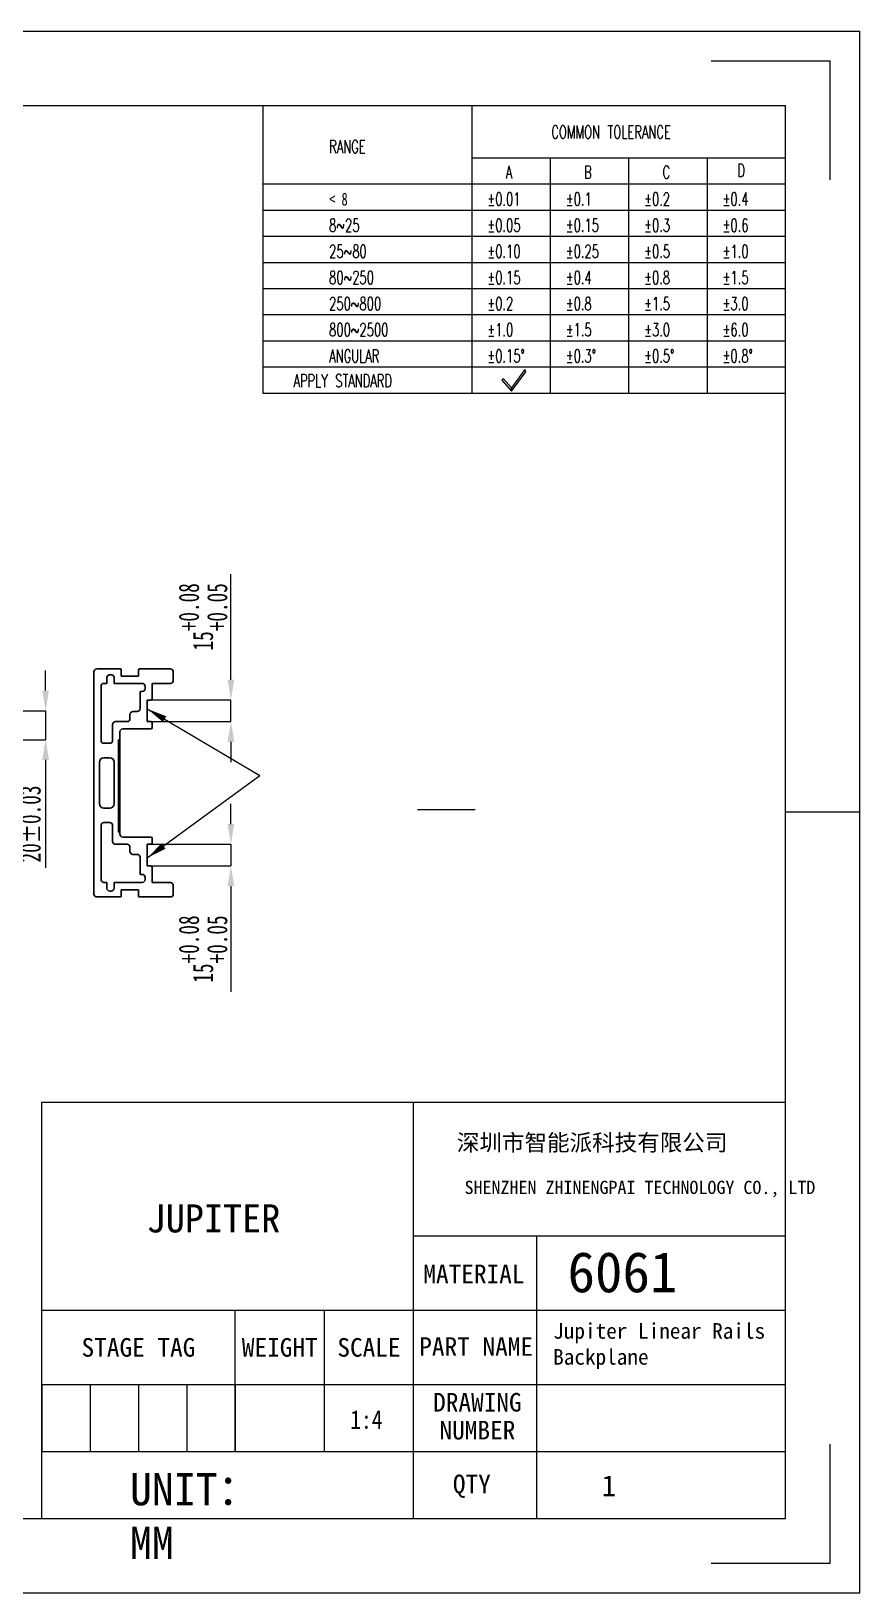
# Model space of a CAD drawing. Header units: millimetres. Extents: x 107 to 791, y -17 to 253.
# Drawn here: x 647.6 to 791.2, y -17.3 to 253.3 of the extents above; entities that cross this region are included whole.
import ezdxf

# ---------------------------------------------------------------- set-up
doc = ezdxf.new("R2010")
doc.units = ezdxf.units.MM
doc.header["$PDSIZE"] = -1
doc.linetypes.add('CENTERX2', pattern=[20.32, 12.7, -2.54, 2.54, -2.54])
doc.layers.add('SLD-0', color=179, linetype='Continuous')
doc.layers.add('图框', color=7, linetype='Continuous')
doc.layers.add('尺寸线层', color=3, linetype='Continuous', lineweight=18)
doc.styles.add('SLDTEXTSTYLE4', font='TXT', dxfattribs={"width": 0.65, "bigfont": 'bigfont'})
doc.styles.add('SLDTEXTSTYLE5', font='TXT', dxfattribs={"width": 0.7})
doc.styles.add('TEXTSTYLE_2', font='')
doc.styles.add('TEXTSTYLE_3', font='')
doc.styles.get('TEXTSTYLE_2').set_extended_font_data('宋体')
doc.styles.get('TEXTSTYLE_3').set_extended_font_data('宋体')
doc.dimstyles.new('SLDDIMSTYLE3', dxfattribs={"dimtxt": 3.5, "dimasz": 3.5, "dimexe": 0, "dimexo": 0.0625, "dimgap": 0.875, "dimtad": 1, "dimlfac": 4, "dimrnd": 1e-09, "dimzin": 12, "dimdsep": 46, "dimtxsty": 'SLDTEXTSTYLE5', "dimsah": 1, "dimcen": 0.09, "dimadec": 0, "dimazin": 3, "dimtol": 1, "dimtp": 0.03, "dimtm": 0.03, "dimtfac": 1, "dimtmove": 0, "dimatfit": 0, "dimfxl": 1, "dimfrac": 2, "dimtolj": 1, "dimarcsym": 0})
doc.dimstyles.new('SLDDIMSTYLE6', dxfattribs={"dimtxt": 0.18, "dimasz": 3.5, "dimexe": 0, "dimexo": 0.0625, "dimgap": 0, "dimtad": 0, "dimtih": 1, "dimtoh": 1, "dimdec": 0, "dimrnd": 1e-09, "dimzin": 0, "dimdsep": 46, "dimtxsty": 'Standard', "dimsah": 1, "dimcen": 0.09, "dimadec": 0, "dimazin": 0, "dimtfac": 3.5, "dimtdec": 0, "dimtofl": 0, "dimtmove": 0, "dimatfit": 3, "dimfxl": 1, "dimfrac": 2, "dimtolj": 1, "dimtzin": 0, "dimarcsym": 0})
doc.dimstyles.new('SLDDIMSTYLE7', dxfattribs={"dimtxt": 3.5, "dimasz": 3.5, "dimexe": 0, "dimexo": 0.0625, "dimgap": 0.875, "dimtad": 1, "dimlfac": 4, "dimrnd": 1e-09, "dimzin": 12, "dimdsep": 46, "dimtxsty": 'SLDTEXTSTYLE5', "dimsah": 1, "dimcen": 0.09, "dimadec": 0, "dimazin": 3, "dimtol": 1, "dimtp": 0.08, "dimtm": -0.05, "dimtfac": 1, "dimtmove": 0, "dimatfit": 0, "dimfxl": 1, "dimfrac": 2, "dimtolj": 1, "dimarcsym": 0})

# ---------------------------------------------------------------- blocks, each defined once
blk = doc.blocks.new('_D_13')
at = {"layer": 'Defpoints', "color": 0, "transparency": 16777216}
for p in [(624.99, 135.51), (650.08, 135.51), (618.39, 130.51)]:
    blk.add_point(p, dxfattribs=at)
at = {"layer": 'SLD-0', "color": 0, "lineweight": -2, "transparency": 16777216}
for p, q in [((650.08, 139.01), (650.08, 142.51)), ((625.05, 135.51), (650.08, 135.51)), ((650.08, 135.51), (650.08, 130.51)), ((618.45, 130.51), (650.08, 130.51)), ((650.08, 127.01), (650.08, 108.29))]:
    blk.add_line(p, q, dxfattribs=at)
at = {"layer": 'SLD-0', "color": 0, "transparency": 16777216}
for points in [[(649.5, 139.01), (650.66, 139.01), (650.08, 135.51)], [(649.5, 127.01), (650.66, 127.01), (650.08, 130.51)]]:
    blk.add_solid(points, dxfattribs=at)
at = {"layer": 'SLD-0', "color": 0, "transparency": 16777216, "insert": (645.71, 115.9), "char_height": 3.5, "attachment_point": 2, "rotation": 90, "style": 'SLDTEXTSTYLE5'}
blk.add_mtext('\\A1;20±0.03', dxfattribs=at)
blk = doc.blocks.new('_D_19')
at = {"layer": 'Defpoints', "color": 0, "transparency": 16777216}
for p in [(668.32, 137.39), (668.32, 133.64), (682.19, 133.64)]:
    blk.add_point(p, dxfattribs=at)
at = {"layer": 'SLD-0', "color": 0, "lineweight": -2, "transparency": 16777216}
for p, q in [((682.19, 140.89), (682.19, 159.21)), ((668.38, 137.39), (682.19, 137.39)), ((682.19, 133.64), (682.19, 137.39)), ((668.38, 133.64), (682.19, 133.64)), ((682.19, 130.14), (682.19, 126.64))]:
    blk.add_line(p, q, dxfattribs=at)
at = {"layer": 'SLD-0', "color": 0, "transparency": 16777216}
for points in [[(681.61, 140.89), (682.77, 140.89), (682.19, 137.39)], [(681.61, 130.14), (682.77, 130.14), (682.19, 133.64)]]:
    blk.add_solid(points, dxfattribs=at)
at = {"layer": 'SLD-0', "color": 0, "transparency": 16777216, "insert": (673.15, 151.8), "char_height": 3.5, "attachment_point": 2, "rotation": 90, "style": 'SLDTEXTSTYLE5'}
blk.add_mtext('\\A1;15\\S+0.08^ +0.05;', dxfattribs=at)
blk = doc.blocks.new('_D_20')
at = {"layer": 'Defpoints', "color": 0, "transparency": 16777216}
for p in [(668.32, 112.39), (682.19, 112.39), (668.32, 108.64)]:
    blk.add_point(p, dxfattribs=at)
at = {"layer": 'SLD-0', "color": 0, "lineweight": -2, "transparency": 16777216}
for p, q in [((682.19, 115.89), (682.19, 119.39)), ((668.38, 112.39), (682.19, 112.39)), ((682.19, 112.39), (682.19, 108.64)), ((668.38, 108.64), (682.19, 108.64)), ((682.19, 105.14), (682.19, 86.82))]:
    blk.add_line(p, q, dxfattribs=at)
at = {"layer": 'SLD-0', "color": 0, "transparency": 16777216}
for points in [[(681.61, 115.89), (682.77, 115.89), (682.19, 112.39)], [(681.61, 105.14), (682.77, 105.14), (682.19, 108.64)]]:
    blk.add_solid(points, dxfattribs=at)
at = {"layer": 'SLD-0', "color": 0, "transparency": 16777216, "insert": (673.15, 94.23), "char_height": 3.5, "attachment_point": 2, "rotation": 90, "style": 'SLDTEXTSTYLE5'}
blk.add_mtext('\\A1;15\\S+0.08^ +0.05;', dxfattribs=at)

msp = doc.modelspace()

# ---------------------------------------------------------------- linework, layer by layer
at = {"color": 7, "linetype": 'Continuous'}
for p, q in [((408.4676, 253.2739), (791.1519, 253.2739)), ((791.1519, -17.3109), (791.1519, 253.2739)), ((765.3819, 248.1199), (785.9979, 248.1199)), ((785.9979, 227.5039), (785.9979, 248.1199)), ((421.3526, 240.3889), (778.2669, 240.3889)), ((778.2669, -4.426), (778.2669, 240.3889)), ((778.2669, 117.9815), (791.1519, 117.9815)), ((785.9979, -12.1569), (785.9979, 8.459)), ((421.3526, -4.426), (778.2669, -4.426)), ((765.3819, -12.1569), (785.9979, -12.1569)), ((408.4676, -17.3109), (791.1519, -17.3109))]:
    msp.add_line(p, q, dxfattribs=at)
for p, q in [((687.6943, 240.3889), (687.6943, 190.574)), ((723.9233, 240.3889), (723.9233, 190.574)), ((723.9233, 231.3317), (778.2669, 231.3317)), ((737.5092, 231.3317), (737.5092, 190.574)), ((751.0951, 231.3317), (751.0951, 190.574)), ((764.681, 231.3317), (764.681, 190.574)), ((687.6943, 226.803), (778.2669, 226.803)), ((687.6943, 222.2744), (778.2669, 222.2744)), ((687.6943, 217.7458), (778.2669, 217.7458)), ((687.6943, 213.2172), (778.2669, 213.2172)), ((687.6943, 208.6885), (778.2669, 208.6885)), ((687.6943, 204.1599), (778.2669, 204.1599)), ((687.6943, 199.6313), (778.2669, 199.6313)), ((687.6943, 195.1026), (778.2669, 195.1026)), ((729.394, 193.0277), (729.1248, 192.7853)), ((729.1248, 192.7853), (730.8219, 190.901)), ((730.7939, 191.4734), (729.394, 193.0277)), ((733.1251, 194.6351), (730.7939, 191.4734)), ((730.8219, 190.901), (733.3081, 194.2728)), ((733.3081, 194.2728), (733.1251, 194.6351)), ((687.6943, 190.574), (778.2669, 190.574)), ((730.8219, 190.901), (730.7939, 191.4734)), ((730.7939, 191.4734), (730.8219, 190.901))]:
    msp.add_line(p, q)
at = {"color": 7, "linetype": 'Continuous', "lineweight": 30}
for p, q in [((658.4413, 142.2637), (658.4413, 103.7637)), ((663.0663, 142.7637), (658.9413, 142.7637)), ((660.6913, 141.2637), (660.6913, 140.2637)), ((661.4413, 141.7637), (661.1913, 141.7637)), ((661.9413, 140.2637), (661.9413, 141.2637)), ((663.1913, 142.6387), (663.1913, 141.5137)), ((663.1913, 141.5137), (666.1913, 141.5137)), ((666.1913, 141.5137), (666.1913, 142.6387)), ((671.6913, 142.7637), (666.3163, 142.7637)), ((672.1913, 140.7637), (672.1913, 142.2637)), ((659.6913, 139.7637), (659.6913, 130.3887)), ((660.6913, 140.2637), (660.1913, 140.2637)), ((666.8163, 140.2637), (661.9413, 140.2637)), ((666.4413, 135.8887), (666.4413, 138.855)), ((666.4413, 138.855), (666.8163, 138.855)), ((667.3163, 139.355), (667.3163, 139.7637)), ((668.5663, 140.2637), (671.6913, 140.2637)), ((668.5663, 137.6387), (668.5663, 140.2637)), ((665.1913, 135.3887), (665.9413, 135.3887)), ((667.6913, 137.3887), (668.3163, 137.3887)), ((667.6913, 133.6387), (667.6913, 137.3887)), ((661.6913, 130.3887), (661.6913, 133.1387)), ((662.1913, 133.6387), (664.1913, 133.6387)), ((664.6913, 134.1387), (664.6913, 134.8887)), ((668.3163, 133.6387), (667.6913, 133.6387)), ((668.5663, 132.6387), (668.5663, 133.3887)), ((660.1913, 129.8887), (661.1913, 129.8887)), ((662.6913, 130.5137), (662.9413, 130.5137)), ((662.6913, 114.5137), (662.6913, 130.5137)), ((662.9413, 130.5137), (662.9413, 131.8887)), ((662.9413, 130.5137), (662.9413, 129.0137)), ((663.4413, 132.3887), (668.3163, 132.3887)), ((661.1913, 127.3887), (660.1913, 127.3887)), ((662.6913, 129.0137), (662.9413, 129.0137)), ((662.9413, 129.0137), (662.9413, 116.0137)), ((659.4413, 126.6387), (659.4413, 119.3887)), ((661.9413, 119.3887), (661.9413, 126.6387)), ((660.1913, 118.6387), (661.1913, 118.6387)), ((659.6913, 115.6387), (659.6913, 106.2637)), ((661.1913, 116.1387), (660.1913, 116.1387)), ((661.6913, 112.8887), (661.6913, 115.6387)), ((662.6913, 116.0137), (662.9413, 116.0137)), ((662.9413, 114.5137), (662.6913, 114.5137)), ((662.9413, 116.0137), (662.9413, 114.5137)), ((662.9413, 114.1387), (662.9413, 114.5137)), ((664.1913, 112.3887), (662.1913, 112.3887)), ((668.3163, 113.6387), (663.4413, 113.6387)), ((664.6913, 111.1387), (664.6913, 111.8887)), ((667.6913, 112.3887), (668.3163, 112.3887)), ((667.6913, 108.6387), (667.6913, 112.3887)), ((668.5663, 112.6387), (668.5663, 113.3887)), ((665.9413, 110.6387), (665.1913, 110.6387)), ((666.4413, 107.1725), (666.4413, 110.1387)), ((668.3163, 108.6387), (667.6913, 108.6387)), ((668.5663, 105.7637), (668.5663, 108.3887)), ((660.1913, 105.7637), (660.6913, 105.7637)), ((660.6913, 105.7637), (660.6913, 104.7637)), ((661.9413, 105.7637), (666.8163, 105.7637)), ((661.9413, 104.7637), (661.9413, 105.7637)), ((666.8163, 107.1725), (666.4413, 107.1725)), ((667.3163, 106.2637), (667.3163, 106.6725)), ((671.6913, 105.7637), (668.5663, 105.7637)), ((658.9413, 103.2637), (663.0663, 103.2637)), ((661.1913, 104.2637), (661.4413, 104.2637)), ((666.1913, 104.5137), (663.1913, 104.5137)), ((663.1913, 104.5137), (663.1913, 103.3887)), ((666.1913, 103.3887), (666.1913, 104.5137)), ((666.3163, 103.2637), (671.6913, 103.2637)), ((672.1913, 103.7637), (672.1913, 105.2637))]:
    msp.add_line(p, q, dxfattribs=at)
at = {"color": 2, "linetype": 'Continuous'}
for p, q in [((649.417, 31.652), (649.417, 67.73)), ((649.417, 31.652), (649.417, 67.73)), ((649.417, 67.73), (713.8419, 67.73)), ((713.8419, 18.767), (713.8419, 67.73)), ((713.8419, 44.537), (713.8419, 67.73)), ((713.8419, 67.73), (778.2669, 67.73)), ((713.8419, 31.652), (713.8419, 67.73)), ((778.2669, 44.537), (778.2669, 67.73)), ((713.8419, 44.537), (778.2669, 44.537)), ((735.1322, 44.537), (735.1322, -4.426)), ((778.2669, 18.767), (778.2669, 44.537)), ((649.417, -4.426), (649.417, 31.652)), ((649.417, 31.652), (713.8419, 31.652)), ((649.417, 18.767), (649.417, 31.652)), ((649.417, 31.652), (682.9179, 31.652)), ((682.9179, 18.767), (682.9179, 31.652)), ((682.9179, 18.767), (682.9179, 31.652)), ((682.9179, 31.652), (713.8419, 31.652)), ((698.3799, 18.767), (698.3799, 31.652)), ((713.8419, 31.652), (778.2669, 31.652)), ((713.8419, 18.767), (713.8419, 31.652)), ((649.417, 7.1705), (649.417, 18.767)), ((649.417, 18.767), (682.9179, 18.767)), ((649.417, 18.767), (682.9179, 18.767)), ((649.417, 18.767), (682.9179, 18.767)), ((649.417, 18.767), (649.417, 7.1705)), ((657.7922, 18.767), (657.7922, 7.1705)), ((666.1675, 18.767), (666.1675, 7.1705)), ((674.5427, 18.767), (674.5427, 7.1705)), ((682.9179, 7.1705), (682.9179, 18.767)), ((682.9179, 7.1705), (682.9179, 18.767)), ((682.9179, 18.767), (713.8419, 18.767)), ((682.9179, 18.767), (713.8419, 18.767)), ((682.9179, 18.767), (682.9179, 7.1705)), ((698.3799, 7.1705), (698.3799, 18.767)), ((713.8419, -4.426), (713.8419, 18.767)), ((713.8419, 18.767), (778.2669, 18.767)), ((713.8419, 18.767), (778.2669, 18.767)), ((713.8419, 7.1705), (713.8419, 18.767)), ((778.2669, -4.426), (778.2669, 18.767)), ((649.417, -4.426), (649.417, 7.1705)), ((649.417, 7.1705), (713.8419, 7.1705)), ((649.417, 7.1705), (682.9179, 7.1705)), ((649.417, 7.1705), (682.9179, 7.1705)), ((682.9179, 7.1705), (713.8419, 7.1705)), ((713.8419, -4.426), (713.8419, 7.1705)), ((713.8419, 7.1705), (778.2669, 7.1705)), ((628.801, -4.426), (649.417, -4.426)), ((649.417, -4.426), (713.8419, -4.426)), ((713.8419, -4.426), (778.2669, -4.426))]:
    msp.add_line(p, q, dxfattribs=at)
at = {"color": 7, "linetype": 'Continuous', "lineweight": 30}
for centre, radius, start, end in [((658.9413, 142.2637), 0.5, 90, 180), ((661.1913, 141.2637), 0.5, 90, 180), ((661.4413, 141.2637), 0.5, 0, 90), ((663.0663, 142.6387), 0.125, 0, 90), ((666.3163, 142.6387), 0.125, 90, 180), ((671.6913, 142.2637), 0.5, 360, 90), ((671.6913, 140.7637), 0.5, 270, 0), ((660.1913, 139.7637), 0.5, 90, 180), ((666.8163, 139.7637), 0.5, 0, 90), ((666.8163, 139.355), 0.5, 270, 0), ((665.1913, 134.8887), 0.5, 90, 180), ((665.9413, 135.8887), 0.5, 270, 0), ((668.3163, 137.6387), 0.25, 270, 0), ((662.1913, 133.1387), 0.5, 90, 180), ((664.1913, 134.1387), 0.5, 270, 0), ((668.3163, 133.3887), 0.25, 0, 90), ((668.3163, 132.6387), 0.25, 270, 0), ((660.1913, 130.3887), 0.5, 180, 270), ((661.1913, 130.3887), 0.5, 270, 0), ((663.4413, 131.8887), 0.5, 90, 180), ((660.1913, 126.6387), 0.75, 90, 180), ((661.1913, 126.6387), 0.75, 0, 90), ((660.1913, 119.3887), 0.75, 180, 270), ((661.1913, 119.3887), 0.75, 270, 0), ((660.1913, 115.6387), 0.5, 90, 180), ((661.1913, 115.6387), 0.5, 0, 90), ((663.4413, 114.1387), 0.5, 180, 270), ((662.1913, 112.8887), 0.5, 180, 270), ((664.1913, 111.8887), 0.5, 0, 90), ((665.1913, 111.1387), 0.5, 180, 270), ((668.3163, 113.3887), 0.25, 0, 90), ((668.3163, 112.6387), 0.25, 270, 0), ((665.9413, 110.1387), 0.5, 0, 90), ((668.3163, 108.3887), 0.25, 0, 90), ((660.1913, 106.2637), 0.5, 180, 270), ((666.8163, 106.6725), 0.5, 0, 90), ((666.8163, 106.2637), 0.5, 270, 360), ((671.6913, 105.2637), 0.5, 0, 90), ((658.9413, 103.7637), 0.5, 180, 270), ((661.1913, 104.7637), 0.5, 180, 270), ((661.4413, 104.7637), 0.5, 270, 0), ((663.0663, 103.3887), 0.125, 270, 0), ((666.3163, 103.3887), 0.125, 180, 270), ((671.6913, 103.7637), 0.5, 270, 0)]:
    msp.add_arc(centre, radius, start, end, dxfattribs=at)
at = {"layer": '图框'}
msp.add_line((714.5071, 118.4105), (724.5071, 118.4105), dxfattribs=at)

# ---------------------------------------------------------------- texts
at = {"attachment_point": 1}
for s, insert, char_height, width, style in [('COMMON TOLERANCE', (737.7052, 236.9198), 2.245988, 73.941758, 'SLDTEXTSTYLE4'), ('RANGE', (699.2132, 234.419), 2.24599, 22.059425, 'SLDTEXTSTYLE4'), ('D', (769.9615, 230.2801), 2.246, 3.193122, 'SLDTEXTSTYLE4'), ('A', (729.8057, 229.9752), 2.246, 3.245004, 'SLDTEXTSTYLE4'), ('B', (743.3916, 229.9752), 2.246, 3.193122, 'SLDTEXTSTYLE4'), ('C', (756.9775, 229.9752), 2.246, 3.230854, 'SLDTEXTSTYLE4'), ('< 8', (699.2132, 225.3056), 2.24599, 10.779397, 'SLDTEXTSTYLE5'), ('%%P0.01', (726.6102, 225.3056), 2.24599, 15.725063, 'SLDTEXTSTYLE4'), ('%%P0.1', (740.1961, 225.3056), 2.24599, 11.791439, 'SLDTEXTSTYLE4'), ('%%P0.2', (753.782, 225.3056), 2.24599, 13.413941, 'SLDTEXTSTYLE4'), ('%%P0.4', (767.3679, 225.3056), 2.24599, 13.362059, 'SLDTEXTSTYLE4'), ('8~25', (699.2132, 220.777), 2.24599, 17.394731, 'SLDTEXTSTYLE4'), ('%%P0.05', (726.6102, 220.777), 2.24599, 17.347565, 'SLDTEXTSTYLE4'), ('%%P0.15', (740.1961, 220.777), 2.24599, 16.559897, 'SLDTEXTSTYLE4'), ('%%P0.3', (753.782, 220.777), 2.24599, 13.413941, 'SLDTEXTSTYLE4'), ('%%P0.6', (767.3679, 220.777), 2.24599, 13.413941, 'SLDTEXTSTYLE4'), ('25~80', (699.2132, 216.2483), 2.24599, 21.328355, 'SLDTEXTSTYLE4'), ('%%P0.10', (726.6102, 216.2483), 2.24599, 15.776946, 'SLDTEXTSTYLE4'), ('%%P0.25', (740.1961, 216.2483), 2.24599, 18.130517, 'SLDTEXTSTYLE4'), ('%%P0.5', (753.782, 216.2483), 2.24599, 13.413941, 'SLDTEXTSTYLE4'), ('%%P1.0', (767.3679, 216.2483), 2.24599, 11.843322, 'SLDTEXTSTYLE4'), ('80~250', (699.2132, 211.7197), 2.24599, 25.26198, 'SLDTEXTSTYLE4'), ('%%P0.15', (726.6102, 211.7197), 2.24599, 16.559897, 'SLDTEXTSTYLE4'), ('%%P0.4', (740.1961, 211.7197), 2.24599, 13.362059, 'SLDTEXTSTYLE4'), ('%%P0.8', (753.782, 211.7197), 2.24599, 13.413941, 'SLDTEXTSTYLE4'), ('%%P1.5', (767.3679, 211.7197), 2.24599, 12.626273, 'SLDTEXTSTYLE4'), ('250~800', (699.2132, 207.1911), 2.24599, 29.195604, 'SLDTEXTSTYLE4'), ('%%P0.2', (726.6102, 207.1911), 2.24599, 13.413941, 'SLDTEXTSTYLE4'), ('%%P0.8', (740.1961, 207.1911), 2.24599, 13.413941, 'SLDTEXTSTYLE4'), ('%%P1.5', (753.782, 207.1911), 2.24599, 12.626273, 'SLDTEXTSTYLE4'), ('%%P3.0', (767.3679, 207.1911), 2.24599, 13.413941, 'SLDTEXTSTYLE4'), ('800~2500', (699.2132, 202.6624), 2.24599, 33.129228, 'SLDTEXTSTYLE4'), ('%%P1.0', (726.6102, 202.6624), 2.24599, 11.843322, 'SLDTEXTSTYLE4'), ('%%P1.5', (740.1961, 202.6624), 2.24599, 12.626273, 'SLDTEXTSTYLE4'), ('%%P3.0', (753.782, 202.6624), 2.24599, 13.413941, 'SLDTEXTSTYLE4'), ('%%P6.0', (767.3679, 202.6624), 2.24599, 13.413941, 'SLDTEXTSTYLE4'), ('ANGULAR', (699.2132, 198.1338), 2.24599, 31.544458, 'SLDTEXTSTYLE4'), ('%%P0.15%%D', (726.6102, 198.1338), 2.24599, 19.72472, 'SLDTEXTSTYLE4'), ('%%P0.3%%D', (740.1961, 198.1338), 2.24599, 16.578764, 'SLDTEXTSTYLE4'), ('%%P0.5%%D', (753.782, 198.1338), 2.24599, 16.578764, 'SLDTEXTSTYLE4'), ('%%P0.8%%D', (767.3679, 198.1338), 2.24599, 16.578764, 'SLDTEXTSTYLE4'), ('APPLY STANDARD', (693.0195, 193.8355), 2.245988, 64.560488, 'SLDTEXTSTYLE4')]:
    msp.add_mtext(s, dxfattribs=dict(at, insert=insert, char_height=char_height, width=width, style=style))
at = {"color": 7, "linetype": 'Continuous', "insert": (744.7791, 62.1335), "char_height": 2.863908, "width": 67.948212, "attachment_point": 2, "style": 'TEXTSTYLE_2'}
msp.add_mtext('深圳市智能派科技有限公司', dxfattribs=at)
at = {"color": 7, "linetype": 'Continuous', "attachment_point": 2, "line_spacing_factor": 0.9, "style": 'TEXTSTYLE_3'}
for s, insert, char_height, width in [('MATERIAL\\P ', (724.2925, 39.5518), 3.22125, 46.564858), ('STAGE TAG ', (666.1675, 26.8202), 3.22125, 38.956975), ('WEIGHT', (690.6489, 26.8202), 3.22125, 14.155877), ('SCALE', (706.1109, 26.8202), 3.22125, 14.155877), ('PART NAME', (724.6854, 26.9669), 3.22125, 26.988478), ('DRAWING NUMBER', (724.9004, 17.3124), 3.221249, 26.988478), ('QTY', (723.9354, 3.1597), 3.22125, 35.955609)]:
    msp.add_mtext(s, dxfattribs=dict(at, insert=insert, char_height=char_height, width=width))
at = {"insert": (702.8676, 11.0405), "char_height": 3.221249, "width": 7.721333, "attachment_point": 7}
msp.add_mtext('{\\W0.85;1:4}', dxfattribs=at)
at = {"layer": '尺寸线层', "attachment_point": 1}
for s, insert, char_height, width in [('SHENZHEN ZHINENGPAI TECHNOLOGY CO., LTD', (722.672, 54.0802), 2.291127, 64.826518), ('JUPITER', (667.5697, 49.9984), 4.86705, 39.720383), ('6061', (740.5105, 41.7571), 7, 24.852625), ('UNIT：MM', (664.684, 3.4327), 5.58849, 21.662244)]:
    msp.add_mtext(s, dxfattribs=dict(at, insert=insert, char_height=char_height, width=width))
at = {"layer": '尺寸线层', "linetype": 'CENTERX2', "insert": (738.0301, 29.4146), "char_height": 3.6, "width": 45.60353, "attachment_point": 1}
msp.add_mtext('{\\H0.75x;Jupiter Linear Rails Backplane}', dxfattribs=at)
at = {"layer": '尺寸线层', "ltscale": 0.2, "insert": (746.4323, 3.0495), "char_height": 3.6503, "width": 21.892878, "attachment_point": 1}
msp.add_mtext('1\\P\\P', dxfattribs=at)

# ---------------------------------------------------------------- dimensions: what is measured, and where the dimension line sits
at = {"layer": 'SLD-0', "color": 3}
for base, p1, p2, dimstyle, picture, middle in [((682.1913, 133.6387), (668.3163, 137.3887), (668.3163, 133.6387), 'SLDDIMSTYLE7', '_D_19', (682.1913, 151.7971)), ((650.0813, 135.5137), (618.3872, 130.5137), (624.99, 135.5137), 'SLDDIMSTYLE3', '_D_13', (650.0813, 115.9012)), ((682.1913, 112.3887), (668.3163, 108.6387), (668.3163, 112.3887), 'SLDDIMSTYLE7', '_D_20', (682.1913, 94.2304))]:
    dim = msp.add_linear_dim(base=base, p1=p1, p2=p2, angle=90, dimstyle=dimstyle, dxfattribs=at)
    dim.commit()
    dim.dimension.update_dxf_attribs({"geometry": picture, "text_midpoint": middle, "dimtype": 160})

# ---------------------------------------------------------------- leaders
for points in [[(667.6913, 135.8514), (687.1926, 124.2869)], [(667.6913, 110.0306), (687.1926, 124.2869)]]:
    msp.add_leader(points, dimstyle='SLDDIMSTYLE6', dxfattribs=at)

doc.saveas('drawing.dxf')
